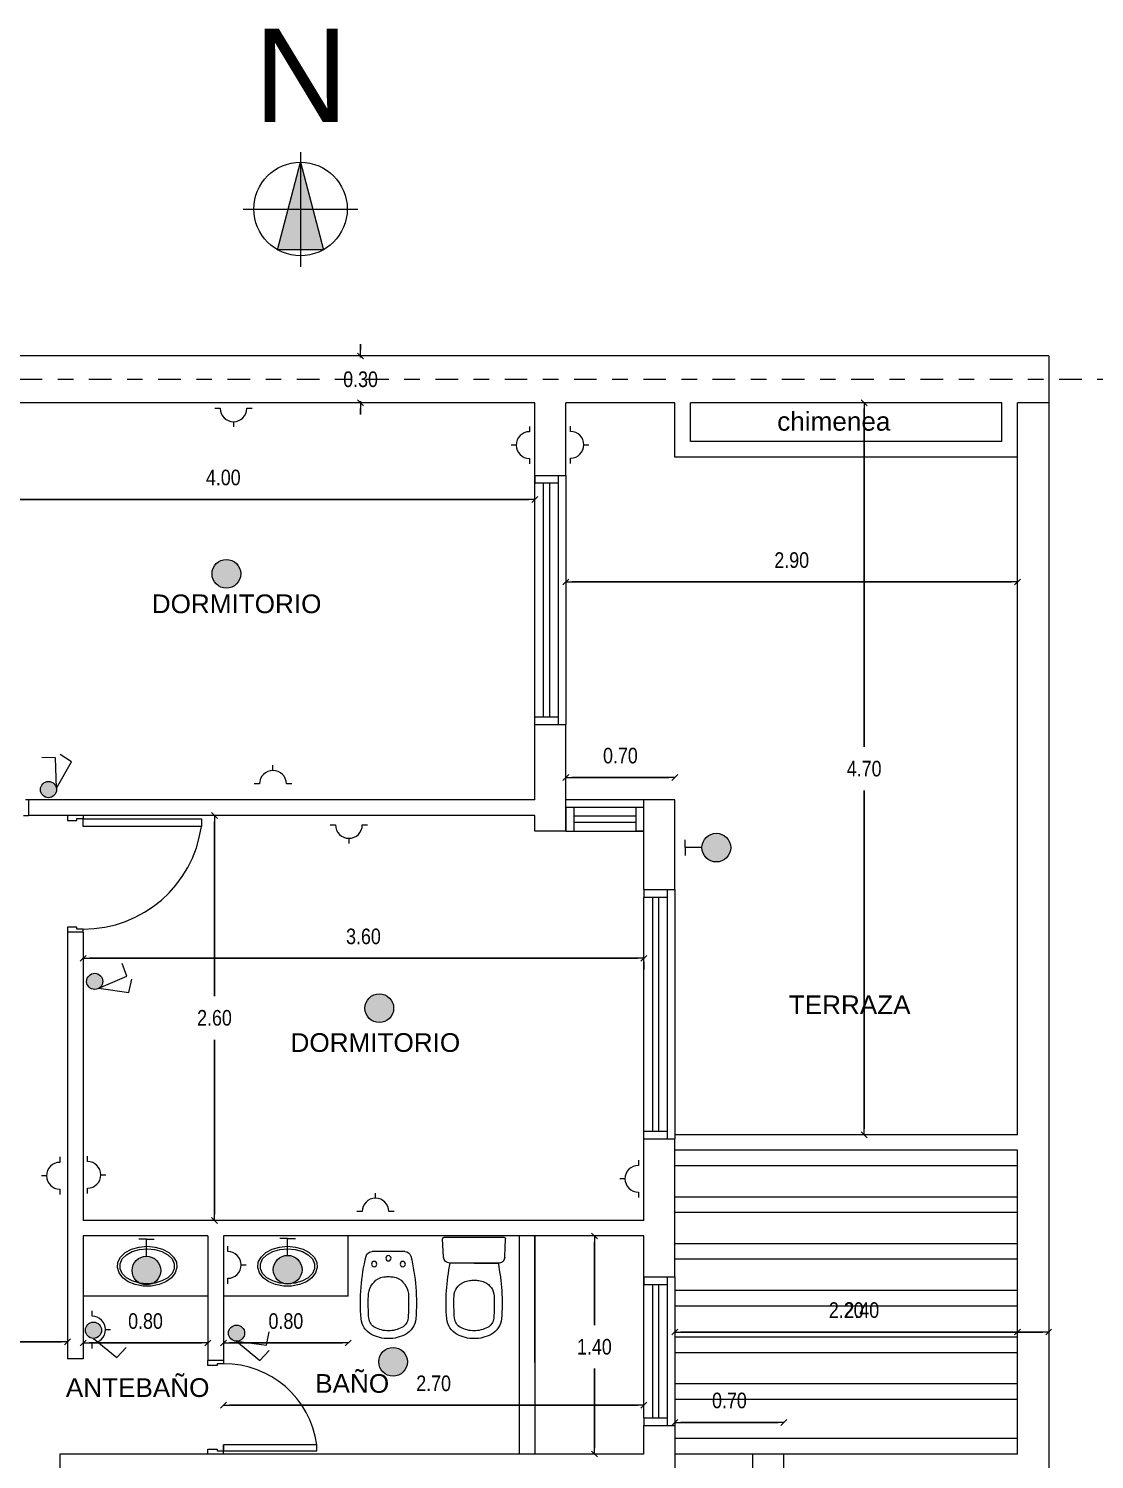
# Model space of a CAD drawing. Header units: millimetres. Extents: x 337 to 1167, y 242 to 575.
# Drawn here: x 582.21 to 589.05, y 248.65 to 257.84 of the extents above; entities that cross this region are included whole.
import ezdxf
from ezdxf.enums import TextEntityAlignment as Align

# ---------------------------------------------------------------- set-up
doc = ezdxf.new("R2010")
doc.units = ezdxf.units.MM
doc.linetypes.add('EJE', pattern=[0.205, 0.145, -0.03, 0, -0.03])
doc.layers.get('0').update_dxf_attribs({"lineweight": 5})
doc.layers.get('Defpoints').update_dxf_attribs({"lineweight": 5})
for name, color, linetype, lineweight in [('0-PB-SANITARIOS', 9, 'Continuous', 5), ('01', 1, 'Continuous', 5), ('cotas', 7, 'Continuous', 5), ('MUROS', 4, 'Continuous', 20), ('PRESENTACION ANTEPROYECTO', 7, 'Continuous', 5), ('sanitarios', 1, 'Continuous', 5), ('trama', 9, 'Continuous', 25)]:
    doc.layers.add(name, color=color, linetype=linetype, lineweight=lineweight)
doc.styles.add('GENERATED_STYLE_13', font='')
doc.styles.add('GENERATED_STYLE_14', font='arial.ttf')
doc.styles.get('GENERATED_STYLE_13').set_extended_font_data('Arial Narrow Occidental')
doc.dimstyles.new('Dimstyle_92', dxfattribs={"dimtxt": 0.1, "dimasz": 0.038, "dimexe": 0.18, "dimexo": 0, "dimgap": 0.09, "dimtad": 1, "dimtih": 1, "dimtoh": 1, "dimzin": 0, "dimdsep": 46, "dimtxsty": 'GENERATED_STYLE_13', "dimblk": 'ARROWHEAD_6', "dimblk1": 'ARROWHEAD_6', "dimblk2": 'ARROWHEAD_6', "dimcen": 0.09, "dimse1": 1, "dimse2": 1, "dimclrd": 252, "dimclre": 252, "dimclrt": 252, "dimadec": 0, "dimazin": 0, "dimtfac": 1, "dimtdec": 4, "dimtmove": 0, "dimatfit": 3, "dimfxl": 1, "dimtolj": 1, "dimtzin": 0, "dimarcsym": 0})

# ---------------------------------------------------------------- blocks, each defined once
blk = doc.blocks.new('ARROWHEAD_6')
at = {"color": 0, "linetype": 'Continuous'}
for p, q in [((0, 0), (-1, 0)), ((-0.5, -0.5), (0.5, 0.5))]:
    blk.add_line(p, q, dxfattribs=at)
blk = doc.blocks.new('*D351')
at = {"layer": 'cotas', "color": 252, "lineweight": -2, "transparency": 16777216}
blk.add_line((581.4952, 254.8174), (585.4192, 254.8174), dxfattribs=at)
at = {"layer": 'Defpoints', "color": 0, "transparency": 16777216}
for p in [(581.4572, 255.4382), (585.4572, 255.4382), (585.4572, 254.8174)]:
    blk.add_point(p, dxfattribs=at)
at = {"layer": 'cotas', "color": 252, "lineweight": -2, "transparency": 16777216, "xscale": 0.03800000000000001, "yscale": 0.03800000000000001, "zscale": 0.03800000000000001, "rotation": 180}
blk.add_blockref('ARROWHEAD_6', (581.4572, 254.8174), dxfattribs=at)
at = {"layer": 'cotas', "color": 252, "lineweight": -2, "transparency": 16777216, "xscale": 0.03800000000000001, "yscale": 0.03800000000000001, "zscale": 0.03800000000000001}
blk.add_blockref('ARROWHEAD_6', (585.4572, 254.8174), dxfattribs=at)
at = {"layer": 'cotas', "color": 252, "transparency": 16777216, "insert": (583.4572, 254.9574), "char_height": 0.1, "attachment_point": 5, "style": 'GENERATED_STYLE_13'}
blk.add_mtext('\\A1;4.00', dxfattribs=at)
blk = doc.blocks.new('*D339')
at = {"layer": 'cotas', "color": 252, "lineweight": -2, "transparency": 16777216}
for p, q in [((584.3386, 255.7762), (584.3386, 255.8142)), ((584.3386, 255.7382), (584.3386, 255.7282)), ((584.3386, 255.4382), (584.3386, 255.4482)), ((584.3386, 255.4002), (584.3386, 255.3622))]:
    blk.add_line(p, q, dxfattribs=at)
at = {"layer": 'Defpoints', "color": 0, "transparency": 16777216}
for p in [(584.3386, 255.7382), (585.2572, 255.7382), (585.2572, 255.4382)]:
    blk.add_point(p, dxfattribs=at)
at = {"layer": 'cotas', "color": 252, "lineweight": -2, "transparency": 16777216, "xscale": 0.03800000000000001, "yscale": 0.03800000000000001, "zscale": 0.03800000000000001}
for p, rotation in [((584.3386, 255.7382), 270), ((584.3386, 255.4382), 90)]:
    blk.add_blockref('ARROWHEAD_6', p, dxfattribs=dict(at, rotation=rotation))
at = {"layer": 'cotas', "color": 252, "transparency": 16777216, "insert": (584.3386, 255.5882), "char_height": 0.1, "attachment_point": 5, "style": 'GENERATED_STYLE_13'}
blk.add_mtext('\\A1;0.30', dxfattribs=at)
blk = doc.blocks.new('*D342')
at = {"layer": 'cotas', "color": 252, "lineweight": -2, "transparency": 16777216}
blk.add_line((585.6952, 254.2871), (588.5192, 254.2871), dxfattribs=at)
at = {"layer": 'Defpoints', "color": 0, "transparency": 16777216}
for p in [(585.6572, 255.4382), (588.5572, 255.4382), (588.5572, 254.2871)]:
    blk.add_point(p, dxfattribs=at)
at = {"layer": 'cotas', "color": 252, "lineweight": -2, "transparency": 16777216, "xscale": 0.03800000000000001, "yscale": 0.03800000000000001, "zscale": 0.03800000000000001, "rotation": 180}
blk.add_blockref('ARROWHEAD_6', (585.6572, 254.2871), dxfattribs=at)
at = {"layer": 'cotas', "color": 252, "lineweight": -2, "transparency": 16777216, "xscale": 0.03800000000000001, "yscale": 0.03800000000000001, "zscale": 0.03800000000000001}
blk.add_blockref('ARROWHEAD_6', (588.5572, 254.2871), dxfattribs=at)
at = {"layer": 'cotas', "color": 252, "transparency": 16777216, "insert": (587.1072, 254.4271), "char_height": 0.1, "attachment_point": 5, "style": 'GENERATED_STYLE_13'}
blk.add_mtext('\\A1;2.90', dxfattribs=at)
blk = doc.blocks.new('*D344')
at = {"layer": 'cotas', "color": 252, "lineweight": -2, "transparency": 16777216}
for p, q in [((583.4007, 252.7502), (583.4007, 251.6282)), ((583.4007, 250.2262), (583.4007, 251.3482))]:
    blk.add_line(p, q, dxfattribs=at)
at = {"layer": 'Defpoints', "color": 0, "transparency": 16777216}
for p in [(582.4572, 252.7882), (582.5572, 250.1882), (583.4007, 250.1882)]:
    blk.add_point(p, dxfattribs=at)
at = {"layer": 'cotas', "color": 252, "lineweight": -2, "transparency": 16777216, "xscale": 0.03800000000000001, "yscale": 0.03800000000000001, "zscale": 0.03800000000000001}
for p, rotation in [((583.4007, 252.7882), 90), ((583.4007, 250.1882), 270)]:
    blk.add_blockref('ARROWHEAD_6', p, dxfattribs=dict(at, rotation=rotation))
at = {"layer": 'cotas', "color": 252, "transparency": 16777216, "insert": (583.4007, 251.4882), "char_height": 0.1, "attachment_point": 5, "style": 'GENERATED_STYLE_13'}
blk.add_mtext('\\A1;2.60', dxfattribs=at)
blk = doc.blocks.new('*D375')
at = {"layer": 'cotas', "color": 252, "lineweight": -2, "transparency": 16777216}
for p, q in [((582.0071, 255.4002), (582.0071, 254.3032)), ((582.0071, 252.9262), (582.0071, 254.0232))]:
    blk.add_line(p, q, dxfattribs=at)
at = {"layer": 'Defpoints', "color": 0, "transparency": 16777216}
for p in [(581.4572, 255.4382), (582.0071, 252.8882), (582.4572, 252.8882)]:
    blk.add_point(p, dxfattribs=at)
at = {"layer": 'cotas', "color": 252, "lineweight": -2, "transparency": 16777216, "xscale": 0.03800000000000001, "yscale": 0.03800000000000001, "zscale": 0.03800000000000001}
for p, rotation in [((582.0071, 255.4382), 90), ((582.0071, 252.8882), 270)]:
    blk.add_blockref('ARROWHEAD_6', p, dxfattribs=dict(at, rotation=rotation))
at = {"layer": 'cotas', "color": 252, "transparency": 16777216, "insert": (582.0071, 254.1632), "char_height": 0.1, "attachment_point": 5, "style": 'GENERATED_STYLE_13'}
blk.add_mtext('\\A1;2.55', dxfattribs=at)
blk = doc.blocks.new('*D345')
at = {"layer": 'cotas', "color": 252, "lineweight": -2, "transparency": 16777216}
blk.add_line((582.5952, 251.871), (586.1192, 251.871), dxfattribs=at)
at = {"layer": 'Defpoints', "color": 0, "transparency": 16777216}
for p in [(586.1572, 251.871), (582.5572, 251.3382), (586.1572, 250.1882)]:
    blk.add_point(p, dxfattribs=at)
at = {"layer": 'cotas', "color": 252, "lineweight": -2, "transparency": 16777216, "xscale": 0.03800000000000001, "yscale": 0.03800000000000001, "zscale": 0.03800000000000001, "rotation": 180}
blk.add_blockref('ARROWHEAD_6', (582.5572, 251.871), dxfattribs=at)
at = {"layer": 'cotas', "color": 252, "lineweight": -2, "transparency": 16777216, "xscale": 0.03800000000000001, "yscale": 0.03800000000000001, "zscale": 0.03800000000000001}
blk.add_blockref('ARROWHEAD_6', (586.1572, 251.871), dxfattribs=at)
at = {"layer": 'cotas', "color": 252, "transparency": 16777216, "insert": (584.3572, 252.011), "char_height": 0.1, "attachment_point": 5, "style": 'GENERATED_STYLE_13'}
blk.add_mtext('\\A1;3.60', dxfattribs=at)
blk = doc.blocks.new('*D346')
at = {"layer": 'cotas', "color": 252, "lineweight": -2, "transparency": 16777216}
for p, q in [((585.8402, 250.0502), (585.8402, 249.5163)), ((585.8402, 248.7262), (585.8402, 249.2363))]:
    blk.add_line(p, q, dxfattribs=at)
at = {"layer": 'Defpoints', "color": 0, "transparency": 16777216}
for p in [(585.8402, 250.0882), (586.1572, 250.0882), (586.1572, 248.6882)]:
    blk.add_point(p, dxfattribs=at)
at = {"layer": 'cotas', "color": 252, "lineweight": -2, "transparency": 16777216, "xscale": 0.03800000000000001, "yscale": 0.03800000000000001, "zscale": 0.03800000000000001}
for p, rotation in [((585.8402, 250.0882), 90), ((585.8402, 248.6882), 270)]:
    blk.add_blockref('ARROWHEAD_6', p, dxfattribs=dict(at, rotation=rotation))
at = {"layer": 'cotas', "color": 252, "transparency": 16777216, "insert": (585.8402, 249.3763), "char_height": 0.1, "attachment_point": 5, "style": 'GENERATED_STYLE_13'}
blk.add_mtext('\\A1;1.40', dxfattribs=at)
blk = doc.blocks.new('IM-BE')
at = {"linetype": 'Continuous'}
for p, q in [((-0.1967, 0.1268), (-0.2021, 0.0084)), ((0.1568, 0.165), (-0.1568, 0.165)), ((0, 0.165), (0.1568, 0.165)), ((0.1967, 0.1268), (0.1969, 0.1231)), ((0.1969, 0.1231), (0.1994, 0.068)), ((-0.4455, 0.09), (-0.6545, 0.09)), ((0.1941, 0), (-0.1941, 0)), ((0.1994, 0.068), (0.2021, 0.0084))]:
    blk.add_line(p, q, dxfattribs=at)
for centre in [(-0.642, 0.1715), (-0.458, 0.1715), (-0.55, 0.134)]:
    blk.add_circle(centre, 0.017, dxfattribs=at)
for centre, radius, start, end in [((-0.55, 0.4146), 0.2354, 90, 117.58575), ((-0.55, 0.4146), 0.2354, 62.41425, 90), ((0, 0.4146), 0.2354, 90, 117.58575), ((0, 0.4146), 0.2354, 62.41425, 90), ((-0.6011, 0.5125), 0.125, 117.58575, 175.50719), ((-0.6011, 0.5125), 0.075, 117.58575, 175.50719), ((-0.55, 0.4146), 0.1854, 90, 117.58575), ((-0.55, 0.4146), 0.1854, 62.41425, 90), ((-0.4989, 0.5125), 0.075, 4.49281, 62.41425), ((-0.4989, 0.5125), 0.125, 4.49281, 62.41425), ((-0.0511, 0.5125), 0.125, 117.58575, 175.50719), ((-0.0511, 0.5125), 0.075, 117.58575, 175.50719), ((0, 0.4146), 0.1854, 90, 117.58575), ((0, 0.4146), 0.1854, 62.41425, 90), ((0.0511, 0.5125), 0.075, 4.49281, 62.41425), ((0.0511, 0.5125), 0.125, 4.49281, 62.41425), ((0.5445, 0.4224), 1.2742, 175.50719, 193.70649), ((0.5445, 0.4224), 1.2242, 175.50719, 182.14249), ((-1.6445, 0.4224), 1.2242, 357.85751, 4.49281), ((-1.6445, 0.4224), 1.2742, 346.29351, 4.49281), ((1.0945, 0.4224), 1.2742, 175.50719, 191.65631), ((1.0945, 0.4224), 1.2242, 175.50719, 182.14249), ((0.0137, 0.3963), 0.1205, 263.46904, 263.46904), ((0.0137, 0.3963), 0.1205, 270.09166, 270.09166), ((-1.0945, 0.4224), 1.2242, 357.85751, 4.49281), ((-1.0945, 0.4224), 1.2742, 348.34369, 4.49281), ((-0.5478, 0.3767), 0.131, 180, 238.17673), ((-0.5522, 0.3767), 0.131, 301.82327, 0), ((-0.0277, 0.3814), 0.1012, 182.70725, 247.23206), ((0.0277, 0.3814), 0.1012, 292.76794, 357.29275), ((-0.0137, 0.3963), 0.1205, 243.79777, 262.03889), ((-0.001, 0.4732), 0.1984, 261.49411, 270.29901), ((0.001, 0.4732), 0.1984, 269.70099, 278.50589), ((0.0137, 0.3963), 0.1205, 277.96111, 296.20223), ((-0.5637, 0.3735), 0.1205, 243.79777, 262.03889), ((-0.551, 0.4504), 0.1984, 261.49411, 270.29901), ((-0.549, 0.4504), 0.1984, 269.70099, 278.50589), ((-0.5363, 0.3735), 0.1205, 277.96111, 296.20223), ((-0.6545, 0.13), 0.04, 193.70649, 270), ((-0.4455, 0.13), 0.04, 270, 346.29351), ((-0.1568, 0.125), 0.04, 90, 177.39744), ((0.1568, 0.125), 0.04, 54.11576, 90), ((0.1568, 0.125), 0.04, 51.70095, 54.11576), ((0.1568, 0.125), 0.04, 42.18515, 51.70095), ((0.1568, 0.125), 0.04, 2.60256, 42.18515), ((-0.1941, 0.008), 0.008, 177.39744, 270), ((0.1941, 0.008), 0.008, 270, 355.88901), ((0.1941, 0.008), 0.008, 355.88901, 2.60256)]:
    blk.add_arc(centre, radius, start, end, dxfattribs=at)
blk = doc.blocks.new('*D348')
at = {"layer": 'cotas', "color": 252, "lineweight": -2, "transparency": 16777216}
blk.add_line((583.4965, 249.0016), (586.1192, 249.0016), dxfattribs=at)
at = {"layer": 'Defpoints', "color": 0, "transparency": 16777216}
for p in [(583.4585, 250.0882), (586.1572, 250.0882), (586.1572, 249.0016)]:
    blk.add_point(p, dxfattribs=at)
at = {"layer": 'cotas', "color": 252, "lineweight": -2, "transparency": 16777216, "xscale": 0.03800000000000001, "yscale": 0.03800000000000001, "zscale": 0.03800000000000001, "rotation": 180}
blk.add_blockref('ARROWHEAD_6', (583.4585, 249.0016), dxfattribs=at)
at = {"layer": 'cotas', "color": 252, "lineweight": -2, "transparency": 16777216, "xscale": 0.03800000000000001, "yscale": 0.03800000000000001, "zscale": 0.03800000000000001}
blk.add_blockref('ARROWHEAD_6', (586.1572, 249.0016), dxfattribs=at)
at = {"layer": 'cotas', "color": 252, "transparency": 16777216, "insert": (584.8078, 249.1416), "char_height": 0.1, "attachment_point": 5, "style": 'GENERATED_STYLE_13'}
blk.add_mtext('\\A1;2.70', dxfattribs=at)
blk = doc.blocks.new('*D352')
at = {"layer": 'cotas', "color": 252, "lineweight": -2, "transparency": 16777216}
blk.add_line((582.5952, 249.4012), (583.3205, 249.4012), dxfattribs=at)
at = {"layer": 'Defpoints', "color": 0, "transparency": 16777216}
for p in [(582.5572, 250.0882), (583.3585, 250.0882), (583.3585, 249.4012)]:
    blk.add_point(p, dxfattribs=at)
at = {"layer": 'cotas', "color": 252, "lineweight": -2, "transparency": 16777216, "xscale": 0.03800000000000001, "yscale": 0.03800000000000001, "zscale": 0.03800000000000001, "rotation": 180}
blk.add_blockref('ARROWHEAD_6', (582.5572, 249.4012), dxfattribs=at)
at = {"layer": 'cotas', "color": 252, "lineweight": -2, "transparency": 16777216, "xscale": 0.03800000000000001, "yscale": 0.03800000000000001, "zscale": 0.03800000000000001}
blk.add_blockref('ARROWHEAD_6', (583.3585, 249.4012), dxfattribs=at)
at = {"layer": 'cotas', "color": 252, "transparency": 16777216, "insert": (582.9578, 249.5412), "char_height": 0.1, "attachment_point": 5, "style": 'GENERATED_STYLE_13'}
blk.add_mtext('\\A1;0.80', dxfattribs=at)
blk = doc.blocks.new('*D376')
at = {"layer": 'cotas', "color": 252, "lineweight": -2, "transparency": 16777216}
blk.add_line((585.6952, 253.0319), (586.3192, 253.0319), dxfattribs=at)
at = {"layer": 'Defpoints', "color": 0, "transparency": 16777216}
for p in [(586.3572, 253.0319), (586.3572, 252.8882), (585.6572, 252.6882)]:
    blk.add_point(p, dxfattribs=at)
at = {"layer": 'cotas', "color": 252, "lineweight": -2, "transparency": 16777216, "xscale": 0.03800000000000001, "yscale": 0.03800000000000001, "zscale": 0.03800000000000001, "rotation": 180}
blk.add_blockref('ARROWHEAD_6', (585.6572, 253.0319), dxfattribs=at)
at = {"layer": 'cotas', "color": 252, "lineweight": -2, "transparency": 16777216, "xscale": 0.03800000000000001, "yscale": 0.03800000000000001, "zscale": 0.03800000000000001}
blk.add_blockref('ARROWHEAD_6', (586.3572, 253.0319), dxfattribs=at)
at = {"layer": 'cotas', "color": 252, "transparency": 16777216, "insert": (586.0072, 253.1719), "char_height": 0.1, "attachment_point": 5, "style": 'GENERATED_STYLE_13'}
blk.add_mtext('\\A1;0.70', dxfattribs=at)
blk = doc.blocks.new('*D378')
at = {"layer": 'cotas', "color": 252, "lineweight": -2, "transparency": 16777216}
blk.add_line((586.3952, 249.4715), (588.7192, 249.4715), dxfattribs=at)
at = {"layer": 'Defpoints', "color": 0, "transparency": 16777216}
for p in [(588.7572, 249.4715), (586.3572, 248.6882), (588.7572, 245.7382)]:
    blk.add_point(p, dxfattribs=at)
at = {"layer": 'cotas', "color": 252, "lineweight": -2, "transparency": 16777216, "xscale": 0.03800000000000001, "yscale": 0.03800000000000001, "zscale": 0.03800000000000001, "rotation": 180}
blk.add_blockref('ARROWHEAD_6', (586.3572, 249.4715), dxfattribs=at)
at = {"layer": 'cotas', "color": 252, "lineweight": -2, "transparency": 16777216, "xscale": 0.03800000000000001, "yscale": 0.03800000000000001, "zscale": 0.03800000000000001}
blk.add_blockref('ARROWHEAD_6', (588.7572, 249.4715), dxfattribs=at)
at = {"layer": 'cotas', "color": 252, "transparency": 16777216, "insert": (587.5572, 249.6115), "char_height": 0.1, "attachment_point": 5, "style": 'GENERATED_STYLE_13'}
blk.add_mtext('\\A1;2.40', dxfattribs=at)
blk = doc.blocks.new('*D353')
at = {"layer": 'cotas', "color": 252, "lineweight": -2, "transparency": 16777216}
blk.add_line((583.4965, 249.4012), (584.2218, 249.4012), dxfattribs=at)
at = {"layer": 'Defpoints', "color": 0, "transparency": 16777216}
for p in [(583.4585, 250.0882), (584.2598, 250.0882), (584.2598, 249.4012)]:
    blk.add_point(p, dxfattribs=at)
at = {"layer": 'cotas', "color": 252, "lineweight": -2, "transparency": 16777216, "xscale": 0.03800000000000001, "yscale": 0.03800000000000001, "zscale": 0.03800000000000001, "rotation": 180}
blk.add_blockref('ARROWHEAD_6', (583.4585, 249.4012), dxfattribs=at)
at = {"layer": 'cotas', "color": 252, "lineweight": -2, "transparency": 16777216, "xscale": 0.03800000000000001, "yscale": 0.03800000000000001, "zscale": 0.03800000000000001}
blk.add_blockref('ARROWHEAD_6', (584.2598, 249.4012), dxfattribs=at)
at = {"layer": 'cotas', "color": 252, "transparency": 16777216, "insert": (583.8592, 249.5412), "char_height": 0.1, "attachment_point": 5, "style": 'GENERATED_STYLE_13'}
blk.add_mtext('\\A1;0.80', dxfattribs=at)
blk = doc.blocks.new('*D381')
at = {"layer": 'cotas', "color": 252, "lineweight": -2, "transparency": 16777216}
blk.add_line((586.3952, 248.8913), (587.0192, 248.8913), dxfattribs=at)
at = {"layer": 'Defpoints', "color": 0, "transparency": 16777216}
for p in [(587.0572, 248.8913), (587.0572, 248.6882), (586.3572, 248.4882)]:
    blk.add_point(p, dxfattribs=at)
at = {"layer": 'cotas', "color": 252, "lineweight": -2, "transparency": 16777216, "xscale": 0.03800000000000001, "yscale": 0.03800000000000001, "zscale": 0.03800000000000001, "rotation": 180}
blk.add_blockref('ARROWHEAD_6', (586.3572, 248.8913), dxfattribs=at)
at = {"layer": 'cotas', "color": 252, "lineweight": -2, "transparency": 16777216, "xscale": 0.03800000000000001, "yscale": 0.03800000000000001, "zscale": 0.03800000000000001}
blk.add_blockref('ARROWHEAD_6', (587.0572, 248.8913), dxfattribs=at)
at = {"layer": 'cotas', "color": 252, "transparency": 16777216, "insert": (586.7072, 249.0313), "char_height": 0.1, "attachment_point": 5, "style": 'GENERATED_STYLE_13'}
blk.add_mtext('\\A1;0.70', dxfattribs=at)
blk = doc.blocks.new('*D383')
at = {"layer": 'cotas', "color": 252, "lineweight": -2, "transparency": 16777216}
for p, q in [((581.9507, 252.7502), (581.9507, 252.5532)), ((581.9507, 252.0762), (581.9507, 252.2732))]:
    blk.add_line(p, q, dxfattribs=at)
at = {"layer": 'Defpoints', "color": 0, "transparency": 16777216}
for p in [(582.2072, 252.7882), (581.9507, 252.0382), (582.4572, 252.0382)]:
    blk.add_point(p, dxfattribs=at)
at = {"layer": 'cotas', "color": 252, "lineweight": -2, "transparency": 16777216, "xscale": 0.03800000000000001, "yscale": 0.03800000000000001, "zscale": 0.03800000000000001}
for p, rotation in [((581.9507, 252.7882), 90), ((581.9507, 252.0382), 270)]:
    blk.add_blockref('ARROWHEAD_6', p, dxfattribs=dict(at, rotation=rotation))
at = {"layer": 'cotas', "color": 252, "transparency": 16777216, "insert": (581.9507, 252.4132), "char_height": 0.1, "attachment_point": 5, "style": 'GENERATED_STYLE_13'}
blk.add_mtext('\\A1;0.75', dxfattribs=at)
blk = doc.blocks.new('*D384')
at = {"layer": 'cotas', "color": 252, "lineweight": -2, "transparency": 16777216}
blk.add_line((581.4952, 249.4083), (582.4192, 249.4083), dxfattribs=at)
at = {"layer": 'Defpoints', "color": 0, "transparency": 16777216}
for p in [(582.4572, 249.4083), (582.4572, 249.3001), (581.4572, 248.6882)]:
    blk.add_point(p, dxfattribs=at)
at = {"layer": 'cotas', "color": 252, "lineweight": -2, "transparency": 16777216, "xscale": 0.03800000000000001, "yscale": 0.03800000000000001, "zscale": 0.03800000000000001, "rotation": 180}
blk.add_blockref('ARROWHEAD_6', (581.4572, 249.4083), dxfattribs=at)
at = {"layer": 'cotas', "color": 252, "lineweight": -2, "transparency": 16777216, "xscale": 0.03800000000000001, "yscale": 0.03800000000000001, "zscale": 0.03800000000000001}
blk.add_blockref('ARROWHEAD_6', (582.4572, 249.4083), dxfattribs=at)
at = {"layer": 'cotas', "color": 252, "transparency": 16777216, "insert": (581.9572, 249.5483), "char_height": 0.1, "attachment_point": 5, "style": 'GENERATED_STYLE_13'}
blk.add_mtext('\\A1;1.00', dxfattribs=at)
blk = doc.blocks.new('OBJECT_353', base_point=(119.8229, 245.494))
at = {"layer": 'PRESENTACION ANTEPROYECTO'}
blk.add_hatch(color=7, dxfattribs=at).paths.add_polyline_path([(119.9699, 245.2325), (119.8229, 245.794), (119.6758, 245.2325)], flags=0)
at = {"layer": 'PRESENTACION ANTEPROYECTO', "color": 7, "linetype": 'Continuous'}
for p, q in [((119.8229, 245.8588), (119.8229, 245.1233)), ((119.6758, 245.2325), (119.8229, 245.794)), ((119.8229, 245.794), (119.9699, 245.2325)), ((119.4551, 245.494), (120.1906, 245.494)), ((119.9699, 245.2325), (119.6758, 245.2325))]:
    blk.add_line(p, q, dxfattribs=at)
blk.add_circle((119.8229, 245.494), 0.3, dxfattribs=at)
at = {"layer": 'PRESENTACION ANTEPROYECTO', "color": 7, "style": 'GENERATED_STYLE_14'}
blk.add_attdef('txt', text='', height=0.6, dxfattribs=at).set_placement((119.8263, 245.8722), align=Align.BOTTOM_CENTER)
blk = doc.blocks.new('*D390')
at = {"layer": 'cotas', "color": 252, "lineweight": -2, "transparency": 16777216}
blk.add_line((586.3952, 249.4715), (588.5192, 249.4715), dxfattribs=at)
at = {"layer": 'Defpoints', "color": 0, "transparency": 16777216}
for p in [(588.5572, 249.4715), (586.3572, 248.6882), (588.5572, 245.7382)]:
    blk.add_point(p, dxfattribs=at)
at = {"layer": 'cotas', "color": 252, "lineweight": -2, "transparency": 16777216, "xscale": 0.03800000000000001, "yscale": 0.03800000000000001, "zscale": 0.03800000000000001, "rotation": 180}
blk.add_blockref('ARROWHEAD_6', (586.3572, 249.4715), dxfattribs=at)
at = {"layer": 'cotas', "color": 252, "lineweight": -2, "transparency": 16777216, "xscale": 0.03800000000000001, "yscale": 0.03800000000000001, "zscale": 0.03800000000000001}
blk.add_blockref('ARROWHEAD_6', (588.5572, 249.4715), dxfattribs=at)
at = {"layer": 'cotas', "color": 252, "transparency": 16777216, "insert": (587.4572, 249.6115), "char_height": 0.1, "attachment_point": 5, "style": 'GENERATED_STYLE_13'}
blk.add_mtext('\\A1;2.20', dxfattribs=at)
blk = doc.blocks.new('*D473')
at = {"layer": 'cotas', "color": 252, "lineweight": -2, "transparency": 16777216}
for p, q in [((587.5724, 255.4002), (587.5724, 253.2282)), ((587.5724, 250.7762), (587.5724, 252.9482))]:
    blk.add_line(p, q, dxfattribs=at)
at = {"layer": 'Defpoints', "color": 0, "transparency": 16777216}
for p in [(586.3572, 255.4382), (586.3572, 250.7382), (587.5724, 250.7382)]:
    blk.add_point(p, dxfattribs=at)
at = {"layer": 'cotas', "color": 252, "lineweight": -2, "transparency": 16777216, "xscale": 0.03800000000000001, "yscale": 0.03800000000000001, "zscale": 0.03800000000000001}
for p, rotation in [((587.5724, 255.4382), 90), ((587.5724, 250.7382), 270)]:
    blk.add_blockref('ARROWHEAD_6', p, dxfattribs=dict(at, rotation=rotation))
at = {"layer": 'cotas', "color": 252, "transparency": 16777216, "insert": (587.5724, 253.0882), "char_height": 0.1, "attachment_point": 5, "style": 'GENERATED_STYLE_13'}
blk.add_mtext('\\A1;4.70', dxfattribs=at)

msp = doc.modelspace()

# ---------------------------------------------------------------- hatches: boundary and pattern name
at = {"layer": 'trama'}
h = msp.add_hatch(color=256, dxfattribs=at)
h.dxf.hatch_style = 1
h.paths.add_polyline_path([(578.7918, 250.373, 1), (578.6074, 250.373, 1)])
h.paths.add_polyline_path([(579.5577, 250.8158), (579.4328, 250.7512), (579.6826, 250.7512)])
h.paths.add_polyline_path([(579.6826, 250.8804), (579.4328, 250.8804), (579.5577, 250.8158)])
h.paths.add_polyline_path([(578.6074, 248.9326, 1), (578.7918, 248.9326, 1)])
h.paths.add_polyline_path([(581.3953, 250.6014, 1), (581.2913, 250.6014, 1)])
h.paths.add_polyline_path([(581.4766, 249.6977, 1), (581.5806, 249.6977, 1)])
h.paths.add_polyline_path([(582.1193, 249.9951, 1), (581.9349, 249.9951, 1)])
h.paths.add_polyline_path([(579.7724, 248.2731, 1), (579.9568, 248.2731, 1)])
h.paths.add_polyline_path([(580.5428, 247.3505, 1), (580.3584, 247.3505, 1)])
h.paths.add_polyline_path([(581.2368, 247.7431, 1), (581.3408, 247.7431, 1)])
h.paths.add_polyline_path([(581.6303, 248.4191, 1), (581.5263, 248.4191, 1)])
h.paths.add_polyline_path([(582.5458, 246.6086, 1), (582.3614, 246.6086, 1)])
h.paths.add_polyline_path([(583.4926, 247.6324, 1), (583.3886, 247.6324, 1)])
h.paths.add_polyline_path([(585.2219, 247.1261, 1), (585.0375, 247.1261, 1)])
h.paths.add_polyline_path([(587.4473, 247.0506, 1), (587.2629, 247.0506, 1)])
h.paths.add_polyline_path([(584.4552, 249.2803, 1), (584.6396, 249.2803, 1)])
h.paths.add_polyline_path([(583.9627, 249.8714, 1), (583.7783, 249.8714, 0.321418), (583.8409, 249.7841), (583.8696, 249.7815), (583.9008, 249.7843, 0.31934)])
h.paths.add_polyline_path([(583.0558, 249.866, 1), (582.8714, 249.866, 0.265438), (582.9167, 249.7866), (582.9187, 249.786), (582.9683, 249.7815), (583.0078, 249.7851, 0.274211)])
h.paths.add_polyline_path([(584.5512, 251.5507, 1), (584.3667, 251.5507, 1)])
h.paths.add_polyline_path([(586.7155, 252.5817, 1), (586.5311, 252.5817, 1)])
h.paths.add_polyline_path([(583.5943, 249.4643, 1), (583.4903, 249.4643, 1)])
h.paths.add_polyline_path([(582.6757, 249.4828, 1), (582.5717, 249.4828, 1)])
h.paths.add_polyline_path([(582.1177, 251.3722, 1), (581.9333, 251.3722, 1)])
h.paths.add_polyline_path([(580.1965, 251.6597, 1), (580.3809, 251.6597, 1)])
h.paths.add_polyline_path([(582.6837, 251.7227, 1), (582.5797, 251.7227, 1)])
h.paths.add_polyline_path([(582.3869, 252.9542, 1), (582.2829, 252.9542, 1)])
h.paths.add_polyline_path([(583.3849, 254.3396, 1), (583.5693, 254.3396, 1)])

# ---------------------------------------------------------------- linework, layer by layer
at = {"layer": '01'}
for p, q in [((583.4023, 255.4021), (583.4368, 255.4021)), ((583.6086, 255.4021), (583.6431, 255.4021)), ((583.5227, 255.3161), (583.5227, 255.2835)), ((585.4236, 255.2864), (585.4236, 255.2519)), ((585.6869, 255.254), (585.6869, 255.2885)), ((585.3377, 255.166), (585.3051, 255.166)), ((585.7728, 255.1681), (585.8055, 255.1681)), ((585.4236, 255.0801), (585.4236, 255.0456)), ((585.6869, 255.0477), (585.6869, 255.0822)), ((582.4824, 253.1318), (582.41, 253.1802)), ((582.3796, 253.1572), (582.2926, 253.1605)), ((582.3862, 252.9629), (582.3796, 253.1572)), ((582.3862, 252.9629), (582.4824, 253.1318)), ((583.7762, 253.0773), (583.7762, 253.11)), ((583.6903, 252.9914), (583.6558, 252.9914)), ((583.8966, 252.9914), (583.8621, 252.9914)), ((584.1434, 252.7273), (584.1779, 252.7273)), ((584.3497, 252.7273), (584.3842, 252.7273)), ((584.2638, 252.6414), (584.2638, 252.6087)), ((586.4226, 252.5817), (586.4226, 252.6314)), ((586.5311, 252.5817), (586.4226, 252.5817)), ((586.4226, 252.5817), (586.4226, 252.5319)), ((582.8368, 251.7563), (582.8076, 251.8384)), ((582.6587, 251.6783), (582.8368, 251.7563)), ((582.8513, 251.6515), (582.8694, 251.7366)), ((582.6587, 251.6783), (582.8513, 251.6515)), ((582.4077, 250.5954), (582.4077, 250.5609)), ((582.5853, 250.5664), (582.5853, 250.6009)), ((586.1225, 250.5757), (586.1225, 250.5412)), ((582.3218, 250.475), (582.2891, 250.475)), ((582.6712, 250.4805), (582.7038, 250.4805)), ((586.0366, 250.4553), (586.0039, 250.4553)), ((582.4077, 250.389), (582.4077, 250.3546)), ((582.5853, 250.3601), (582.5853, 250.3945)), ((584.4344, 250.3309), (584.4344, 250.3635)), ((586.1225, 250.3694), (586.1225, 250.3349)), ((584.3485, 250.2449), (584.314, 250.2449)), ((584.5548, 250.2449), (584.5204, 250.2449)), ((582.9636, 250.0668), (582.9139, 250.0668)), ((582.9636, 249.9582), (582.9636, 250.0668)), ((582.9636, 250.0668), (583.0133, 250.0668)), ((583.8705, 250.0722), (583.8208, 250.0722)), ((583.8705, 249.9636), (583.8705, 250.0722)), ((583.8705, 250.0722), (583.9202, 250.0722)), ((583.4859, 249.9881), (583.4859, 250.0226)), ((583.5718, 249.9022), (583.6045, 249.9022)), ((583.4859, 249.7818), (583.4859, 249.8163)), ((582.6143, 249.5729), (582.6143, 249.6074)), ((582.6238, 249.4308), (582.7744, 249.3079)), ((582.7002, 249.487), (582.7328, 249.487)), ((583.5423, 249.4123), (583.735, 249.3865)), ((583.5423, 249.4123), (583.6929, 249.2894)), ((583.735, 249.3865), (583.7526, 249.4718)), ((582.6143, 249.3666), (582.6143, 249.4011)), ((582.7744, 249.3079), (582.8341, 249.3712)), ((583.6929, 249.2894), (583.7526, 249.3527))]:
    msp.add_line(p, q, dxfattribs=at)
at = {"layer": '01', "linetype": 'Continuous'}
for p, q in [((588.5572, 250.7382), (588.5572, 255.4382)), ((588.7572, 255.4382), (588.7572, 245.7382)), ((585.4572, 254.9713), (585.4572, 254.9213)), ((585.6072, 254.9713), (585.6072, 254.9213)), ((585.6572, 254.9713), (585.6572, 253.3713)), ((585.4572, 253.3713), (585.4572, 254.9213)), ((585.6072, 254.9213), (585.4572, 254.9213)), ((585.4572, 253.4213), (585.4572, 254.8463)), ((585.5122, 254.9214), (585.5122, 253.4208)), ((585.5522, 254.9214), (585.5522, 253.4208)), ((585.6072, 254.9213), (585.6072, 253.4213)), ((585.4572, 253.4213), (585.6072, 253.4213)), ((585.6072, 253.4213), (585.6072, 253.3713)), ((582.2072, 252.8882), (582.1872, 252.8882)), ((586.1572, 252.8882), (585.6572, 252.8882)), ((586.1572, 252.8382), (585.6572, 252.8382)), ((585.6572, 252.8382), (585.6572, 252.6882)), ((586.1572, 252.8382), (585.7072, 252.8382)), ((585.7072, 252.8382), (585.7072, 252.6882)), ((586.1572, 252.8382), (586.1072, 252.8382)), ((586.1072, 252.8382), (586.1072, 252.6882)), ((582.1752, 252.7882), (582.2072, 252.7882)), ((582.4572, 252.7882), (582.4572, 252.7562)), ((582.4572, 252.7562), (582.5172, 252.7562)), ((582.5172, 252.7682), (582.5572, 252.7682)), ((582.5172, 252.7562), (582.5172, 252.7682)), ((582.5572, 252.7882), (582.5572, 252.7682)), ((582.5572, 252.7162), (582.5572, 252.7669)), ((582.5572, 252.7669), (583.3164, 252.7669)), ((583.3164, 252.7669), (583.3164, 252.7162)), ((586.1072, 252.7832), (585.7072, 252.7832)), ((586.1072, 252.7432), (585.7072, 252.7432)), ((583.3164, 252.7162), (582.5572, 252.7162)), ((585.6572, 252.6882), (586.1572, 252.6882)), ((585.7072, 252.6882), (586.1572, 252.6882)), ((586.1572, 252.6882), (586.1072, 252.6882)), ((586.1572, 252.3119), (586.1572, 252.2619)), ((586.1572, 250.7119), (586.1572, 252.2619)), ((586.3072, 252.2619), (586.1572, 252.2619)), ((586.2122, 252.262), (586.2122, 250.7614)), ((586.2522, 252.262), (586.2522, 250.7614)), ((586.3072, 252.3119), (586.3072, 252.2619)), ((586.3072, 252.2619), (586.3072, 250.7619)), ((586.3072, 252.2619), (586.3072, 250.7619)), ((586.3572, 252.3119), (586.3572, 250.7119)), ((586.1572, 250.7619), (586.1572, 252.1869)), ((582.4572, 252.0702), (582.4572, 252.0382)), ((582.5172, 252.0702), (582.4572, 252.0702)), ((582.5172, 252.0582), (582.5172, 252.0702)), ((582.5572, 252.0582), (582.5172, 252.0582)), ((582.5572, 252.0382), (582.5572, 252.0582)), ((586.1572, 251.8492), (586.1572, 251.7992)), ((586.3072, 251.8492), (586.3072, 251.7992)), ((586.1572, 250.7619), (586.3072, 250.7619)), ((586.3072, 250.7619), (586.3072, 250.7119)), ((588.5572, 250.7382), (586.3572, 250.7382)), ((588.5572, 250.6382), (586.3572, 250.6382)), ((588.5572, 248.6882), (588.5572, 250.6382)), ((588.5572, 250.5382), (586.3572, 250.5382)), ((588.5572, 250.3382), (586.3572, 250.3382)), ((588.5572, 250.2382), (586.3572, 250.2382)), ((585.3572, 250.0882), (585.3572, 248.6882)), ((585.4572, 250.0882), (585.4572, 248.6882)), ((588.5572, 250.0382), (586.3572, 250.0382)), ((588.5572, 249.9382), (586.3572, 249.9382)), ((586.1572, 249.8252), (586.1572, 249.7752)), ((586.3072, 249.8252), (586.3072, 249.7752)), ((586.3572, 249.8252), (586.3572, 248.871)), ((586.1572, 248.921), (586.1572, 249.7752)), ((586.3072, 249.7752), (586.1572, 249.7752)), ((586.1572, 248.921), (586.1572, 249.7002)), ((586.2122, 249.7753), (586.2122, 248.921)), ((586.2522, 249.7753), (586.2522, 248.921)), ((586.3072, 249.7752), (586.3072, 248.921)), ((586.3072, 249.7752), (586.3072, 248.921)), ((588.5572, 249.7382), (586.3572, 249.7382)), ((588.5572, 249.6382), (586.3572, 249.6382)), ((588.5572, 249.4382), (586.3572, 249.4382)), ((588.5572, 249.3382), (586.3572, 249.3382)), ((583.3585, 249.2562), (583.3585, 249.2882)), ((583.4185, 249.2562), (583.3585, 249.2562)), ((583.4185, 249.2682), (583.4185, 249.2562)), ((583.4585, 249.2682), (583.4185, 249.2682)), ((583.4585, 249.2882), (583.4585, 249.2682)), ((588.5572, 249.1382), (586.3572, 249.1382)), ((588.5572, 249.0382), (586.3572, 249.0382)), ((586.1572, 248.921), (586.3072, 248.921)), ((586.1572, 248.921), (586.1572, 248.871)), ((586.3072, 248.921), (586.3072, 248.871)), ((588.5572, 248.7882), (586.3572, 248.7882)), ((583.3585, 248.6882), (583.3585, 248.7202)), ((583.3585, 248.7202), (583.4185, 248.7202)), ((583.4185, 248.7202), (583.4185, 248.7082)), ((583.4185, 248.7082), (583.4585, 248.7082)), ((583.4585, 248.6882), (583.4585, 248.7482)), ((583.4585, 248.7482), (583.4585, 248.7082)), ((584.0585, 248.7482), (583.4585, 248.7482)), ((583.4585, 248.7082), (584.0585, 248.7082)), ((584.0585, 248.7082), (584.0585, 248.7482)), ((586.8572, 248.6882), (586.3572, 248.6882)), ((588.5572, 248.6882), (587.0572, 248.6882))]:
    msp.add_line(p, q, dxfattribs=at)
at = {"layer": '01'}
for centre, radius in [((583.4771, 254.3396), 0.0922), ((582.3349, 252.9542), 0.052), ((586.6233, 252.5817), 0.0922), ((582.6317, 251.7227), 0.052), ((584.4589, 251.5507), 0.0922), ((583.8705, 249.8714), 0.0922), ((582.9636, 249.866), 0.0922), ((582.6237, 249.4828), 0.052), ((583.5423, 249.4643), 0.052), ((584.5474, 249.2803), 0.0922)]:
    msp.add_circle(centre, radius, dxfattribs=at)
for centre, start, end in [((583.5227, 255.4021), 180, 0), ((585.4236, 255.166), 90, 270), ((585.6869, 255.1681), 270, 90), ((583.7762, 252.9914), 0, 180), ((584.2638, 252.7273), 180, 0), ((582.4077, 250.475), 90, 270), ((582.5853, 250.4805), 270, 90), ((586.1225, 250.4553), 90, 270), ((584.4344, 250.2449), 0, 180), ((583.4859, 249.9022), 270, 90), ((582.6143, 249.487), 270, 90)]:
    msp.add_arc(centre, 0.0859, start, end, dxfattribs=at)
at = {"layer": '01', "linetype": 'Continuous'}
for centre, radius, start, end in [((582.5595, 252.8225), 0.7643, 269.82277, 352.00599), ((583.4604, 248.6642), 0.604, 7.99401, 90.17723)]:
    msp.add_arc(centre, radius, start, end, dxfattribs=at)
at = {"layer": 'MUROS'}
for p, q in [((588.7572, 255.7382), (581.2572, 255.7382)), ((588.7572, 255.7382), (588.7572, 255.4382)), ((585.4572, 255.4382), (581.4572, 255.4382)), ((585.4572, 252.8882), (585.4572, 255.4382)), ((585.6572, 254.9713), (585.6572, 255.4382)), ((585.6572, 254.9713), (585.6572, 255.4382)), ((586.3572, 255.4382), (585.6572, 255.4382)), ((586.3572, 255.0882), (586.3572, 255.4382)), ((586.4572, 255.1882), (586.4572, 255.4382)), ((588.4572, 255.4382), (586.4572, 255.4382)), ((588.4572, 255.1882), (588.4572, 255.4382)), ((588.7572, 255.4382), (588.5572, 255.4382)), ((588.5572, 255.0882), (588.5572, 255.4382)), ((588.4572, 255.1882), (586.4572, 255.1882)), ((588.5572, 255.0882), (586.3572, 255.0882)), ((585.4572, 254.9713), (585.6572, 254.9713)), ((585.4572, 253.3713), (585.6572, 253.3713)), ((585.6572, 252.6882), (585.6572, 253.3713)), ((585.4572, 252.8882), (582.2072, 252.8882)), ((582.2072, 252.8882), (582.2072, 252.7882)), ((586.3572, 252.8882), (586.1572, 252.8882)), ((586.1572, 252.3119), (586.1572, 252.8882)), ((586.3572, 252.3119), (586.3572, 252.8882)), ((585.4572, 252.7882), (582.2072, 252.7882)), ((585.4572, 252.6882), (585.4572, 252.7882)), ((585.6572, 252.6882), (585.4572, 252.6882)), ((586.1572, 252.3119), (586.3572, 252.3119)), ((582.5572, 252.0382), (582.4572, 252.0382)), ((582.4572, 252.0382), (582.4572, 249.3001)), ((582.5572, 252.0382), (582.5572, 250.1882)), ((586.1572, 250.1882), (586.1572, 251.2634)), ((586.1572, 250.1882), (586.1572, 250.8007)), ((586.1572, 250.7119), (586.3572, 250.7119)), ((586.3572, 249.8252), (586.3572, 250.7119)), ((586.1572, 250.1882), (582.5572, 250.1882)), ((583.3585, 250.0882), (582.5572, 250.0882)), ((582.5572, 250.0882), (582.5572, 249.3001)), ((583.3585, 250.0882), (583.3585, 249.2882)), ((586.1572, 250.0882), (583.4585, 250.0882)), ((583.4585, 250.0882), (583.4585, 249.2882)), ((585.4572, 249.2757), (585.4572, 250.0882)), ((586.1572, 249.8252), (586.1572, 250.0882)), ((586.1572, 249.2757), (586.1572, 250.0132)), ((586.1572, 249.8252), (586.3572, 249.8252)), ((582.5572, 249.3001), (582.4572, 249.3001)), ((583.4585, 249.2882), (583.3585, 249.2882)), ((586.1572, 248.6882), (586.1572, 248.871)), ((586.1572, 248.871), (586.3572, 248.871)), ((586.3572, 248.871), (586.3572, 248.4882)), ((586.1572, 248.6882), (582.4072, 248.6882)), ((582.4072, 248.6882), (582.4072, 248.4882)), ((587.0572, 248.6882), (586.8572, 248.6882)), ((586.8572, 247.9507), (586.8572, 248.6882)), ((587.0572, 247.9507), (587.0572, 248.6882))]:
    msp.add_line(p, q, dxfattribs=at)
at = {"layer": 'PRESENTACION ANTEPROYECTO', "color": 252, "linetype": 'EJE'}
msp.add_line((593.4194, 255.5882), (575.1572, 255.5882), dxfattribs=at)
at = {"layer": 'sanitarios', "linetype": 'Continuous'}
for p, q in [((584.2598, 249.7018), (584.2598, 250.0882)), ((583.3585, 249.7018), (582.5572, 249.7018)), ((584.2598, 249.7018), (583.4585, 249.7018))]:
    msp.add_line(p, q, dxfattribs=at)
for points in [[(582.9683, 250.0218), (583.02, 250.017), (583.0679, 250.0031), (583.1084, 249.9811), (583.1385, 249.9526), (583.156, 249.9198), (583.1596, 249.885), (583.1489, 249.8509), (583.1249, 249.8199), (583.0893, 249.7945), (583.0447, 249.7764), (582.9944, 249.7669), (582.9422, 249.7669), (582.8919, 249.7764), (582.8473, 249.7945), (582.8116, 249.8199), (582.7876, 249.8509), (582.777, 249.885), (582.7806, 249.9198), (582.798, 249.9526), (582.8282, 249.9811), (582.8687, 250.0031), (582.9166, 250.017)], [(582.9683, 250.006), (583.0179, 250.0015), (583.0634, 249.9882), (583.1013, 249.9673), (583.1284, 249.9404), (583.1425, 249.9097), (583.1425, 249.8778), (583.1284, 249.8471), (583.1013, 249.8202), (583.0634, 249.7993), (583.0179, 249.786), (582.9683, 249.7815), (582.9187, 249.786), (582.8731, 249.7993), (582.8353, 249.8202), (582.8082, 249.8471), (582.7941, 249.8778), (582.7941, 249.9097), (582.8082, 249.9404), (582.8353, 249.9673), (582.8731, 249.9882), (582.9187, 250.0015)], [(583.8696, 250.0218), (583.9213, 250.017), (583.9692, 250.0031), (584.0097, 249.9811), (584.0398, 249.9526), (584.0573, 249.9198), (584.0609, 249.885), (584.0503, 249.8509), (584.0262, 249.8199), (583.9906, 249.7945), (583.946, 249.7764), (583.8957, 249.7669), (583.8435, 249.7669), (583.7932, 249.7764), (583.7486, 249.7945), (583.713, 249.8199), (583.6889, 249.8509), (583.6783, 249.885), (583.6819, 249.9198), (583.6994, 249.9526), (583.7295, 249.9811), (583.77, 250.0031), (583.8179, 250.017)], [(583.8696, 250.006), (583.9192, 250.0015), (583.9648, 249.9882), (584.0026, 249.9673), (584.0297, 249.9404), (584.0438, 249.9097), (584.0438, 249.8778), (584.0297, 249.8471), (584.0026, 249.8202), (583.9648, 249.7993), (583.9192, 249.786), (583.8696, 249.7815), (583.82, 249.786), (583.7745, 249.7993), (583.7366, 249.8202), (583.7095, 249.8471), (583.6954, 249.8778), (583.6954, 249.9097), (583.7095, 249.9404), (583.7366, 249.9673), (583.7745, 249.9882), (583.82, 250.0015)]]:
    msp.add_lwpolyline(points, close=True, dxfattribs=at)

# ---------------------------------------------------------------- block references
at = {"layer": '0-PB-SANITARIOS', "linetype": 'Continuous', "xscale": -1, "rotation": 180}
msp.add_blockref('IM-BE', (585.0678, 250.0791), dxfattribs=at)
at = {"layer": 'PRESENTACION ANTEPROYECTO', "color": 7, "linetype": 'Continuous'}
ref = msp.add_blockref('OBJECT_353', (583.9532, 256.6819), dxfattribs=at)
ref.add_attrib('txt', 'N', dxfattribs={"color": 7, "linetype": 'Continuous', "height": 0.6, "style": 'GENERATED_STYLE_14'}).set_placement((583.9567, 257.0601), align=Align.BOTTOM_CENTER)

# ---------------------------------------------------------------- texts
at = {"layer": 'PRESENTACION ANTEPROYECTO', "color": 7, "char_height": 0.12, "width": 1.349097, "attachment_point": 5, "style": 'GENERATED_STYLE_14'}
for s, insert in [('\\A1;{\\C252;chimenea}', (587.3775, 255.3177)), ('\\A1;{\\C252;DORMITORIO }', (583.5426, 254.1462)), ('\\A1;{\\C252;TERRAZA}', (587.4794, 251.5724)), ('\\A1;{\\C252;DORMITORIO }', (584.4337, 251.3291)), ('\\A1;{\\C252;BAÑO}', (584.2848, 249.1405)), ('\\A1;{\\C252;ANTEBAÑO}', (582.9073, 249.1137))]:
    msp.add_mtext(s, dxfattribs=dict(at, insert=insert))

# ---------------------------------------------------------------- dimensions: what is measured, and where the dimension line sits
at = {"layer": 'cotas'}
for base, p1, p2, angle, picture, middle in [((584.3386, 255.7382), (585.2572, 255.4382), (585.2572, 255.7382), 270, '*D339', (584.3386, 255.5882)), ((582.0071, 252.8882), (581.4572, 255.4382), (582.4572, 252.8882), 90, '*D375', (582.0071, 254.1632)), ((587.5724, 250.7382), (586.3572, 255.4382), (586.3572, 250.7382), 90, '*D473', (587.5724, 253.0882)), ((581.9507, 252.0382), (582.2072, 252.7882), (582.4572, 252.0382), 90, '*D383', (581.9507, 252.4132)), ((583.4007, 250.1882), (582.4572, 252.7882), (582.5572, 250.1882), 90, '*D344', (583.4007, 251.4882))]:
    dim = msp.add_linear_dim(base=base, p1=p1, p2=p2, angle=angle, dimstyle='Dimstyle_92', dxfattribs=at)
    dim.commit()
    dim.dimension.update_dxf_attribs({"geometry": picture, "text_midpoint": middle})
dim = msp.add_linear_dim(base=(585.4572, 254.8174), p1=(581.4572, 255.4382), p2=(585.4572, 255.4382), dimstyle='Dimstyle_92', dxfattribs=at)
dim.commit()
dim.dimension.update_dxf_attribs({"geometry": '*D351', "text_midpoint": (583.4572, 254.8174), "dimtype": 160})
for base, p1, p2, picture, middle in [((588.5572, 254.2871), (585.6572, 255.4382), (588.5572, 255.4382), '*D342', (587.1072, 254.4271)), ((586.3572, 253.0319), (585.6572, 252.6882), (586.3572, 252.8882), '*D376', (586.0072, 253.1719)), ((586.1572, 251.871), (582.5572, 251.3382), (586.1572, 250.1882), '*D345', (584.3572, 252.011)), ((583.3585, 249.4012), (582.5572, 250.0882), (583.3585, 250.0882), '*D352', (582.9578, 249.5412)), ((586.1572, 249.0016), (583.4585, 250.0882), (586.1572, 250.0882), '*D348', (584.8078, 249.1416)), ((584.2598, 249.4012), (583.4585, 250.0882), (584.2598, 250.0882), '*D353', (583.8592, 249.5412)), ((582.4572, 249.4083), (581.4572, 248.6882), (582.4572, 249.3001), '*D384', (581.9572, 249.5483)), ((588.7572, 249.4715), (586.3572, 248.6882), (588.7572, 245.7382), '*D378', (587.5572, 249.6115)), ((588.5572, 249.4715), (586.3572, 248.6882), (588.5572, 245.7382), '*D390', (587.4572, 249.6115)), ((587.0572, 248.8913), (586.3572, 248.4882), (587.0572, 248.6882), '*D381', (586.7072, 249.0313))]:
    dim = msp.add_linear_dim(base=base, p1=p1, p2=p2, dimstyle='Dimstyle_92', dxfattribs=at)
    dim.commit()
    dim.dimension.update_dxf_attribs({"geometry": picture, "text_midpoint": middle})
dim = msp.add_linear_dim(base=(585.8402, 250.0882), p1=(586.1572, 248.6882), p2=(586.1572, 250.0882), angle=90, dimstyle='Dimstyle_92', dxfattribs=at)
dim.commit()
dim.dimension.update_dxf_attribs({"geometry": '*D346', "text_midpoint": (585.8402, 249.3763), "dimtype": 160})

doc.saveas('drawing.dxf')
